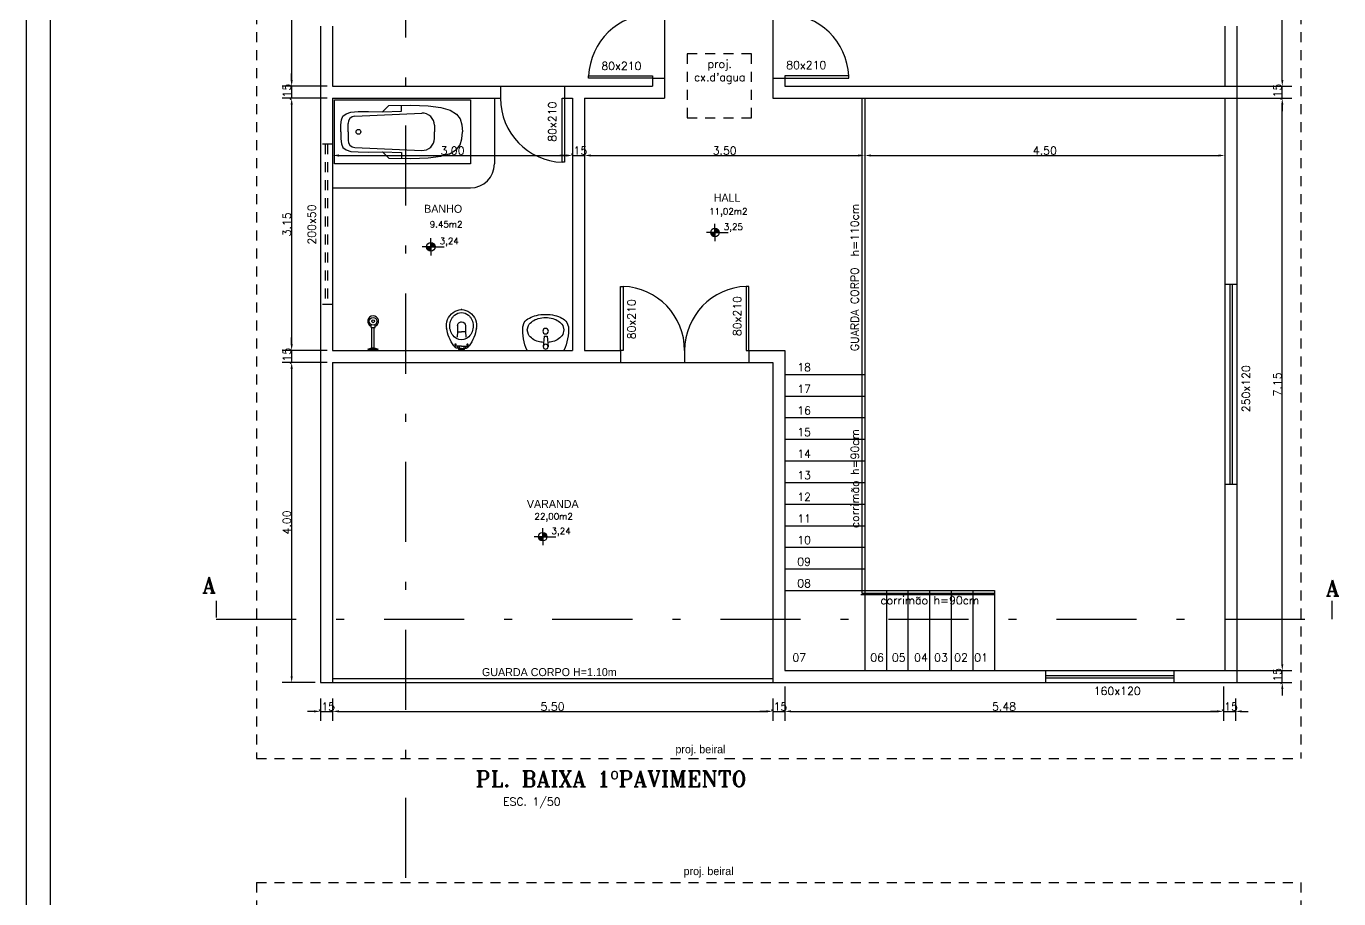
# Model space of a CAD drawing. Extents: x 3.3 to 78.4, y -0.4 to 40.7.
# Drawn here: x 4.59 to 20.99, y 19.29 to 30.19 of the extents above; entities that cross this region are included whole.
import ezdxf
from ezdxf.enums import TextEntityAlignment as Align

# ---------------------------------------------------------------- set-up
doc = ezdxf.new("R2010")
doc.units = 0
doc.header["$MEASUREMENT"] = 0
doc.linetypes.add('DASHDOTX2', pattern=[2, 1, -0.5, 0, -0.5])
doc.linetypes.add('HIDDEN2', pattern=[0.1875, 0.125, -0.0625])
doc.layers.get('DEFPOINTS').update_dxf_attribs({"linetype": 'CONTINUOUS'})
for name, color, linetype in [('1', 1, 'CONTINUOUS'), ('2', 2, 'CONTINUOUS'), ('3', 3, 'CONTINUOUS'), ('ALVENARIA', 7, 'CONTINUOUS'), ('COTAS', 1, 'CONTINUOUS'), ('SANITÁRIOS', 2, 'CONTINUOUS'), ('TEXTOS', 3, 'CONTINUOUS'), ('TXT', 2, 'CONTINUOUS')]:
    doc.layers.add(name, color=color, linetype=linetype)
doc.styles.add('ROMANS', font='romans', dxfattribs={"height": 0.1})
doc.styles.add('T20', font='romans.shx', dxfattribs={"height": 0.1})
doc.dimstyles.get("Standard").update_dxf_attribs({"dimscale": 0, "dimtxt": 0.12, "dimasz": 0.1, "dimexe": 0.1, "dimexo": 0.15, "dimgap": 0.15, "dimtad": 1, "dimzin": 5, "dimdsep": 46, "dimtxsty": 'Standard', "dimcen": 0.1, "dimclrd": 1, "dimclre": 1, "dimclrt": 3, "dimadec": 0, "dimazin": 0, "dimtfac": 1, "dimtmove": 2, "dimatfit": 3, "dimfxl": 1, "dimtolj": 1, "dimtzin": 0, "dimarcsym": 0})

# ---------------------------------------------------------------- blocks, each defined once
blk = doc.blocks.new('*D37')
at = {"layer": 'COTAS', "color": 1, "lineweight": -2, "transparency": 16777216}
for p, q in [((8.326, 33.441), (7.784, 33.441)), ((7.904, 33.361), (7.904, 29.521)), ((8.346, 29.441), (7.784, 29.441))]:
    blk.add_line(p, q, dxfattribs=at)
at = {"layer": 'COTAS', "color": 1, "transparency": 16777216}
for points in [[(7.891, 33.361), (7.918, 33.361), (7.904, 33.441)], [(7.891, 29.521), (7.918, 29.521), (7.904, 29.441)]]:
    blk.add_solid(points, dxfattribs=at)
at = {"layer": 'DEFPOINTS', "color": 0, "transparency": 16777216}
for p in [(8.526, 33.441), (7.904, 29.441), (8.546, 29.441)]:
    blk.add_point(p, dxfattribs=at)
at = {"layer": 'COTAS', "color": 3, "transparency": 16777216, "insert": (7.844, 31.441), "char_height": 0.1, "attachment_point": 5, "rotation": 90, "style": 'ROMANS'}
blk.add_mtext('\\A1;4.00', dxfattribs=at)
blk = doc.blocks.new('*D38')
at = {"layer": 'COTAS', "color": 1, "lineweight": -2, "transparency": 16777216}
for p, q in [((7.904, 29.521), (7.904, 29.601)), ((8.346, 29.441), (7.784, 29.441)), ((7.904, 29.441), (7.904, 29.291)), ((8.346, 29.291), (7.784, 29.291)), ((7.904, 29.211), (7.904, 29.131))]:
    blk.add_line(p, q, dxfattribs=at)
at = {"layer": 'COTAS', "color": 1, "transparency": 16777216}
for points in [[(7.891, 29.521), (7.918, 29.521), (7.904, 29.441)], [(7.891, 29.211), (7.918, 29.211), (7.904, 29.291)]]:
    blk.add_solid(points, dxfattribs=at)
at = {"layer": 'DEFPOINTS', "color": 0, "transparency": 16777216}
for p in [(8.546, 29.441), (7.904, 29.291), (8.546, 29.291)]:
    blk.add_point(p, dxfattribs=at)
at = {"layer": 'COTAS', "color": 3, "transparency": 16777216, "insert": (7.844, 29.366), "char_height": 0.1, "attachment_point": 5, "rotation": 90, "style": 'ROMANS'}
blk.add_mtext('\\A1;.15', dxfattribs=at)
blk = doc.blocks.new('*D39')
at = {"layer": 'COTAS', "color": 1, "lineweight": -2, "transparency": 16777216}
for p, q in [((8.346, 29.291), (7.784, 29.291)), ((7.904, 29.211), (7.904, 26.221)), ((8.346, 26.141), (7.784, 26.141))]:
    blk.add_line(p, q, dxfattribs=at)
at = {"layer": 'COTAS', "color": 1, "transparency": 16777216}
for points in [[(7.891, 29.211), (7.918, 29.211), (7.904, 29.291)], [(7.891, 26.221), (7.918, 26.221), (7.904, 26.141)]]:
    blk.add_solid(points, dxfattribs=at)
at = {"layer": 'DEFPOINTS', "color": 0, "transparency": 16777216}
for p in [(8.546, 29.291), (7.904, 26.141), (8.546, 26.141)]:
    blk.add_point(p, dxfattribs=at)
at = {"layer": 'COTAS', "color": 3, "transparency": 16777216, "insert": (7.844, 27.716), "char_height": 0.1, "attachment_point": 5, "rotation": 90, "style": 'ROMANS'}
blk.add_mtext('\\A1;3.15', dxfattribs=at)
blk = doc.blocks.new('*D40')
at = {"layer": 'COTAS', "color": 1, "lineweight": -2, "transparency": 16777216}
for p, q in [((7.904, 26.221), (7.904, 26.301)), ((8.346, 26.141), (7.784, 26.141)), ((7.904, 26.141), (7.904, 25.991)), ((8.346, 25.991), (7.784, 25.991)), ((7.904, 25.911), (7.904, 25.831))]:
    blk.add_line(p, q, dxfattribs=at)
at = {"layer": 'COTAS', "color": 1, "transparency": 16777216}
for points in [[(7.891, 26.221), (7.918, 26.221), (7.904, 26.141)], [(7.891, 25.911), (7.918, 25.911), (7.904, 25.991)]]:
    blk.add_solid(points, dxfattribs=at)
at = {"layer": 'DEFPOINTS', "color": 0, "transparency": 16777216}
for p in [(8.546, 26.141), (7.904, 25.991), (8.546, 25.991)]:
    blk.add_point(p, dxfattribs=at)
at = {"layer": 'COTAS', "color": 3, "transparency": 16777216, "insert": (7.844, 26.066), "char_height": 0.1, "attachment_point": 5, "rotation": 90, "style": 'ROMANS'}
blk.add_mtext('\\A1;.15', dxfattribs=at)
blk = doc.blocks.new('*D41')
at = {"layer": 'COTAS', "color": 1, "lineweight": -2, "transparency": 16777216}
for p, q in [((8.346, 25.991), (7.784, 25.991)), ((7.904, 25.911), (7.904, 22.071)), ((8.196, 21.991), (7.784, 21.991))]:
    blk.add_line(p, q, dxfattribs=at)
at = {"layer": 'COTAS', "color": 1, "transparency": 16777216}
for points in [[(7.891, 25.911), (7.918, 25.911), (7.904, 25.991)], [(7.891, 22.071), (7.918, 22.071), (7.904, 21.991)]]:
    blk.add_solid(points, dxfattribs=at)
at = {"layer": 'DEFPOINTS', "color": 0, "transparency": 16777216}
for p in [(8.546, 25.991), (7.904, 21.991), (8.396, 21.991)]:
    blk.add_point(p, dxfattribs=at)
at = {"layer": 'COTAS', "color": 3, "transparency": 16777216, "insert": (7.844, 23.991), "char_height": 0.1, "attachment_point": 5, "rotation": 90, "style": 'ROMANS'}
blk.add_mtext('\\A1;4.00', dxfattribs=at)
blk = doc.blocks.new('*D42')
at = {"layer": 'COTAS', "color": 1, "lineweight": -2, "transparency": 16777216}
for p, q in [((20.28, 22.221), (20.28, 22.301)), ((19.544, 22.141), (20.4, 22.141)), ((20.28, 21.991), (20.28, 22.141)), ((19.694, 21.991), (20.4, 21.991)), ((20.28, 21.911), (20.28, 21.831))]:
    blk.add_line(p, q, dxfattribs=at)
at = {"layer": 'COTAS', "color": 1, "transparency": 16777216}
for points in [[(20.267, 22.221), (20.294, 22.221), (20.28, 22.141)], [(20.267, 21.911), (20.294, 21.911), (20.28, 21.991)]]:
    blk.add_solid(points, dxfattribs=at)
at = {"layer": 'DEFPOINTS', "color": 0, "transparency": 16777216}
for p in [(19.344, 22.141), (20.28, 22.141), (19.494, 21.991)]:
    blk.add_point(p, dxfattribs=at)
at = {"layer": 'COTAS', "color": 3, "transparency": 16777216, "insert": (20.22, 22.066), "char_height": 0.1, "attachment_point": 5, "rotation": 90, "style": 'ROMANS'}
blk.add_mtext('\\A1;.15', dxfattribs=at)
blk = doc.blocks.new('*D43')
at = {"layer": 'COTAS', "color": 1, "lineweight": -2, "transparency": 16777216}
for p, q in [((19.544, 29.291), (20.4, 29.291)), ((20.28, 22.221), (20.28, 29.211)), ((19.544, 22.141), (20.4, 22.141))]:
    blk.add_line(p, q, dxfattribs=at)
at = {"layer": 'COTAS', "color": 1, "transparency": 16777216}
for points in [[(20.267, 29.211), (20.294, 29.211), (20.28, 29.291)], [(20.267, 22.221), (20.294, 22.221), (20.28, 22.141)]]:
    blk.add_solid(points, dxfattribs=at)
at = {"layer": 'DEFPOINTS', "color": 0, "transparency": 16777216}
for p in [(19.344, 29.291), (20.28, 29.291), (19.344, 22.141)]:
    blk.add_point(p, dxfattribs=at)
at = {"layer": 'COTAS', "color": 3, "transparency": 16777216, "insert": (20.22, 25.716), "char_height": 0.1, "attachment_point": 5, "rotation": 90, "style": 'ROMANS'}
blk.add_mtext('\\A1;7.15', dxfattribs=at)
blk = doc.blocks.new('*D44')
at = {"layer": 'COTAS', "color": 1, "lineweight": -2, "transparency": 16777216}
for p, q in [((20.28, 29.521), (20.28, 29.601)), ((19.544, 29.441), (20.4, 29.441)), ((20.28, 29.291), (20.28, 29.441)), ((19.544, 29.291), (20.4, 29.291)), ((20.28, 29.211), (20.28, 29.131))]:
    blk.add_line(p, q, dxfattribs=at)
at = {"layer": 'COTAS', "color": 1, "transparency": 16777216}
for points in [[(20.267, 29.521), (20.294, 29.521), (20.28, 29.441)], [(20.267, 29.211), (20.294, 29.211), (20.28, 29.291)]]:
    blk.add_solid(points, dxfattribs=at)
at = {"layer": 'DEFPOINTS', "color": 0, "transparency": 16777216}
for p in [(19.344, 29.441), (20.28, 29.441), (19.344, 29.291)]:
    blk.add_point(p, dxfattribs=at)
at = {"layer": 'COTAS', "color": 3, "transparency": 16777216, "insert": (20.22, 29.366), "char_height": 0.1, "attachment_point": 5, "rotation": 90, "style": 'ROMANS'}
blk.add_mtext('\\A1;.15', dxfattribs=at)
blk = doc.blocks.new('*D45')
at = {"layer": 'COTAS', "color": 1, "lineweight": -2, "transparency": 16777216}
for p, q in [((19.544, 33.441), (20.4, 33.441)), ((20.28, 29.521), (20.28, 33.361)), ((19.544, 29.441), (20.4, 29.441))]:
    blk.add_line(p, q, dxfattribs=at)
at = {"layer": 'COTAS', "color": 1, "transparency": 16777216}
for points in [[(20.267, 33.361), (20.294, 33.361), (20.28, 33.441)], [(20.267, 29.521), (20.294, 29.521), (20.28, 29.441)]]:
    blk.add_solid(points, dxfattribs=at)
at = {"layer": 'DEFPOINTS', "color": 0, "transparency": 16777216}
for p in [(19.344, 33.441), (20.28, 33.441), (19.344, 29.441)]:
    blk.add_point(p, dxfattribs=at)
at = {"layer": 'COTAS', "color": 3, "transparency": 16777216, "insert": (20.22, 31.441), "char_height": 0.1, "attachment_point": 5, "rotation": 90, "style": 'ROMANS'}
blk.add_mtext('\\A1;4.00', dxfattribs=at)
blk = doc.blocks.new('*D54')
at = {"layer": 'COTAS', "color": 1, "lineweight": -2, "transparency": 16777216}
for p, q in [((8.414, 29.091), (8.414, 28.457)), ((11.414, 29.091), (11.414, 28.457)), ((8.494, 28.577), (11.334, 28.577))]:
    blk.add_line(p, q, dxfattribs=at)
at = {"layer": 'COTAS', "color": 1, "transparency": 16777216}
for points in [[(8.494, 28.59), (8.494, 28.563), (8.414, 28.577)], [(11.334, 28.59), (11.334, 28.563), (11.414, 28.577)]]:
    blk.add_solid(points, dxfattribs=at)
at = {"layer": 'DEFPOINTS', "color": 0, "transparency": 16777216}
for p in [(8.414, 29.291), (11.414, 29.291), (11.414, 28.577)]:
    blk.add_point(p, dxfattribs=at)
at = {"layer": 'COTAS', "color": 3, "transparency": 16777216, "insert": (9.914, 28.637), "char_height": 0.1, "attachment_point": 5, "style": 'ROMANS'}
blk.add_mtext('\\A1;3.00', dxfattribs=at)
blk = doc.blocks.new('*D55')
at = {"layer": 'COTAS', "color": 1, "lineweight": -2, "transparency": 16777216}
for p, q in [((11.414, 29.091), (11.414, 28.457)), ((11.564, 29.091), (11.564, 28.457)), ((11.334, 28.577), (11.254, 28.577)), ((11.414, 28.577), (11.564, 28.577)), ((11.644, 28.577), (11.724, 28.577))]:
    blk.add_line(p, q, dxfattribs=at)
at = {"layer": 'COTAS', "color": 1, "transparency": 16777216}
for points in [[(11.334, 28.59), (11.334, 28.563), (11.414, 28.577)], [(11.644, 28.59), (11.644, 28.563), (11.564, 28.577)]]:
    blk.add_solid(points, dxfattribs=at)
at = {"layer": 'DEFPOINTS', "color": 0, "transparency": 16777216}
for p in [(11.414, 29.291), (11.564, 29.291), (11.564, 28.577)]:
    blk.add_point(p, dxfattribs=at)
at = {"layer": 'COTAS', "color": 3, "transparency": 16777216, "insert": (11.489, 28.637), "char_height": 0.1, "attachment_point": 5, "style": 'ROMANS'}
blk.add_mtext('\\A1;.15', dxfattribs=at)
blk = doc.blocks.new('*D56')
at = {"layer": 'COTAS', "color": 1, "lineweight": -2, "transparency": 16777216}
for p, q in [((11.564, 29.091), (11.564, 28.457)), ((15.064, 29.091), (15.064, 28.457)), ((11.644, 28.577), (14.984, 28.577))]:
    blk.add_line(p, q, dxfattribs=at)
at = {"layer": 'COTAS', "color": 1, "transparency": 16777216}
for points in [[(11.644, 28.59), (11.644, 28.563), (11.564, 28.577)], [(14.984, 28.59), (14.984, 28.563), (15.064, 28.577)]]:
    blk.add_solid(points, dxfattribs=at)
at = {"layer": 'DEFPOINTS', "color": 0, "transparency": 16777216}
for p in [(11.564, 29.291), (15.064, 29.291), (15.064, 28.577)]:
    blk.add_point(p, dxfattribs=at)
at = {"layer": 'COTAS', "color": 3, "transparency": 16777216, "insert": (13.314, 28.637), "char_height": 0.1, "attachment_point": 5, "style": 'ROMANS'}
blk.add_mtext('\\A1;3.50', dxfattribs=at)
blk = doc.blocks.new('*D57')
at = {"layer": 'COTAS', "color": 1, "lineweight": -2, "transparency": 16777216}
for p, q in [((15.064, 29.091), (15.064, 28.457)), ((19.564, 29.091), (19.564, 28.457)), ((15.144, 28.577), (19.484, 28.577))]:
    blk.add_line(p, q, dxfattribs=at)
at = {"layer": 'COTAS', "color": 1, "transparency": 16777216}
for points in [[(15.144, 28.59), (15.144, 28.563), (15.064, 28.577)], [(19.484, 28.59), (19.484, 28.563), (19.564, 28.577)]]:
    blk.add_solid(points, dxfattribs=at)
at = {"layer": 'DEFPOINTS', "color": 0, "transparency": 16777216}
for p in [(15.064, 29.291), (19.564, 29.291), (19.564, 28.577)]:
    blk.add_point(p, dxfattribs=at)
at = {"layer": 'COTAS', "color": 3, "transparency": 16777216, "insert": (17.314, 28.637), "char_height": 0.1, "attachment_point": 5, "style": 'ROMANS'}
blk.add_mtext('\\A1;4.50', dxfattribs=at)
blk = doc.blocks.new('*D87')
at = {"layer": 'COTAS', "color": 1, "lineweight": -2, "transparency": 16777216}
for p, q in [((8.264, 21.791), (8.264, 21.511)), ((8.414, 21.791), (8.414, 21.511)), ((8.184, 21.631), (8.104, 21.631)), ((8.264, 21.631), (8.414, 21.631)), ((8.494, 21.631), (8.574, 21.631))]:
    blk.add_line(p, q, dxfattribs=at)
at = {"layer": 'COTAS', "color": 1, "transparency": 16777216}
for points in [[(8.184, 21.645), (8.184, 21.618), (8.264, 21.631)], [(8.494, 21.645), (8.494, 21.618), (8.414, 21.631)]]:
    blk.add_solid(points, dxfattribs=at)
at = {"layer": 'DEFPOINTS', "color": 0, "transparency": 16777216}
for p in [(8.264, 21.991), (8.414, 21.991), (8.414, 21.631)]:
    blk.add_point(p, dxfattribs=at)
at = {"layer": 'COTAS', "color": 3, "transparency": 16777216, "insert": (8.339, 21.691), "char_height": 0.1, "attachment_point": 5, "style": 'ROMANS'}
blk.add_mtext('\\A1;.15', dxfattribs=at)
blk = doc.blocks.new('*D88')
at = {"layer": 'COTAS', "color": 1, "lineweight": -2, "transparency": 16777216}
for p, q in [((8.414, 21.791), (8.414, 21.511)), ((13.914, 21.791), (13.914, 21.511)), ((8.494, 21.631), (13.834, 21.631))]:
    blk.add_line(p, q, dxfattribs=at)
at = {"layer": 'COTAS', "color": 1, "transparency": 16777216}
for points in [[(8.494, 21.645), (8.494, 21.618), (8.414, 21.631)], [(13.834, 21.645), (13.834, 21.618), (13.914, 21.631)]]:
    blk.add_solid(points, dxfattribs=at)
at = {"layer": 'DEFPOINTS', "color": 0, "transparency": 16777216}
for p in [(8.414, 21.991), (13.914, 21.991), (13.914, 21.631)]:
    blk.add_point(p, dxfattribs=at)
at = {"layer": 'COTAS', "color": 3, "transparency": 16777216, "insert": (11.164, 21.691), "char_height": 0.1, "attachment_point": 5, "style": 'ROMANS'}
blk.add_mtext('\\A1;5.50', dxfattribs=at)
blk = doc.blocks.new('*D89')
at = {"layer": 'COTAS', "color": 1, "lineweight": -2, "transparency": 16777216}
for p, q in [((14.064, 21.941), (14.064, 21.511)), ((13.914, 21.791), (13.914, 21.511)), ((13.834, 21.631), (13.754, 21.631)), ((13.914, 21.631), (14.064, 21.631)), ((14.144, 21.631), (14.224, 21.631))]:
    blk.add_line(p, q, dxfattribs=at)
at = {"layer": 'COTAS', "color": 1, "transparency": 16777216}
for points in [[(13.834, 21.645), (13.834, 21.618), (13.914, 21.631)], [(14.144, 21.645), (14.144, 21.618), (14.064, 21.631)]]:
    blk.add_solid(points, dxfattribs=at)
at = {"layer": 'DEFPOINTS', "color": 0, "transparency": 16777216}
for p in [(14.064, 22.141), (13.914, 21.991), (14.064, 21.631)]:
    blk.add_point(p, dxfattribs=at)
at = {"layer": 'COTAS', "color": 3, "transparency": 16777216, "insert": (13.989, 21.691), "char_height": 0.1, "attachment_point": 5, "style": 'ROMANS'}
blk.add_mtext('\\A1;.15', dxfattribs=at)
blk = doc.blocks.new('*D90')
at = {"layer": 'COTAS', "color": 1, "lineweight": -2, "transparency": 16777216}
for p, q in [((14.064, 21.941), (14.064, 21.511)), ((19.544, 21.941), (19.544, 21.511)), ((14.144, 21.631), (19.464, 21.631))]:
    blk.add_line(p, q, dxfattribs=at)
at = {"layer": 'COTAS', "color": 1, "transparency": 16777216}
for points in [[(14.144, 21.645), (14.144, 21.618), (14.064, 21.631)], [(19.464, 21.645), (19.464, 21.618), (19.544, 21.631)]]:
    blk.add_solid(points, dxfattribs=at)
at = {"layer": 'DEFPOINTS', "color": 0, "transparency": 16777216}
for p in [(14.064, 22.141), (19.544, 22.141), (19.544, 21.631)]:
    blk.add_point(p, dxfattribs=at)
at = {"layer": 'COTAS', "color": 3, "transparency": 16777216, "insert": (16.804, 21.691), "char_height": 0.1, "attachment_point": 5, "style": 'ROMANS'}
blk.add_mtext('\\A1;5.48', dxfattribs=at)
blk = doc.blocks.new('*D91')
at = {"layer": 'COTAS', "color": 1, "lineweight": -2, "transparency": 16777216}
for p, q in [((19.544, 21.941), (19.544, 21.511)), ((19.694, 21.791), (19.694, 21.511)), ((19.464, 21.631), (19.384, 21.631)), ((19.544, 21.631), (19.694, 21.631)), ((19.774, 21.631), (19.854, 21.631))]:
    blk.add_line(p, q, dxfattribs=at)
at = {"layer": 'COTAS', "color": 1, "transparency": 16777216}
for points in [[(19.464, 21.645), (19.464, 21.618), (19.544, 21.631)], [(19.774, 21.645), (19.774, 21.618), (19.694, 21.631)]]:
    blk.add_solid(points, dxfattribs=at)
at = {"layer": 'DEFPOINTS', "color": 0, "transparency": 16777216}
for p in [(19.544, 22.141), (19.694, 21.991), (19.694, 21.631)]:
    blk.add_point(p, dxfattribs=at)
at = {"layer": 'COTAS', "color": 3, "transparency": 16777216, "insert": (19.619, 21.691), "char_height": 0.1, "attachment_point": 5, "style": 'ROMANS'}
blk.add_mtext('\\A1;.15', dxfattribs=at)
blk = doc.blocks.new('12010224')
at = {"layer": 'SANITÁRIOS'}
for p, q in [((0.255, 0.23), (0.198, 0.214)), ((0.311, 0.214), (0.255, 0.23)), ((0.348, 0.267), (0.294, 0.285)), ((0.178, 0.021), (0.046, 0.031)), ((0.178, -0.019), (0.178, 0.021)), ((0.178, -0.019), (0.046, -0.029)), ((0.198, -0.214), (0.255, -0.23)), ((0.255, -0.23), (0.311, -0.214)), ((0.294, -0.285), (0.348, -0.267))]:
    blk.add_line(p, q, dxfattribs=at)
for centre, radius in [((0.046, 0.001), 0.03), ((0.24, 0), 0.0347)]:
    blk.add_circle(centre, radius, dxfattribs=at)
for centre, radius, start, end in [((0.254, -0.316), 0.602, 86.2102, 114.9799), ((0.29, 0.064), 0.176, 121.4172, 145.8575), ((0.219, 0.064), 0.176, 34.1425, 58.5828), ((0.224, 0.103), 0.206, 28.6904, 52.8787), ((0.11, 0.041), 0.335, 12.7722, 28.6904), ((0.437, 0), 0.338, 164.3104, 175.4853), ((0.347, 0.025), 0.245, 145.8575, 164.3104), ((0.162, 0.025), 0.245, 15.6896, 34.1425), ((0.073, 0), 0.338, 360, 15.6896), ((-0.069, 0), 0.519, 360, 12.7722), ((0.437, 0), 0.338, 184.2881, 195.6896), ((0.347, -0.025), 0.245, 195.6896, 214.1425), ((0.29, -0.064), 0.176, 214.1425, 238.5828), ((0.219, -0.064), 0.176, 301.4172, 325.8575), ((0.162, -0.025), 0.245, 325.8575, 344.3104), ((0.073, 0), 0.338, 344.3104, 360), ((0.11, -0.041), 0.335, 331.3096, 347.2278), ((-0.069, 0), 0.519, 347.2278, 360), ((0.254, 0.316), 0.602, 245.0201, 273.7898), ((0.224, -0.103), 0.206, 307.1213, 331.3096)]:
    blk.add_arc(centre, radius, start, end, dxfattribs=at)
blk = doc.blocks.new('12010111')
at = {"layer": 'SANITÁRIOS'}
for p, q in [((0, 0), (0, 0.028)), ((0, 0), (0, -0.028)), ((0.046, 0.031), (0.013, 0.031)), ((0.014, 0), (0.014, 0.028)), ((0.014, 0), (0.014, -0.028)), ((0.019, 0.031), (0.019, 0.062)), ((0.046, 0.05), (0.019, 0.05)), ((0.046, 0), (0.046, 0.089)), ((0.046, 0), (0.046, -0.089)), ((0.076, 0.075), (0.052, 0.075)), ((0.064, 0.063), (0.064, 0.087)), ((0.161, 0.056), (0.159, 0.059)), ((0.223, 0.049), (0.161, 0.056)), ((0.223, 0.049), (0.223, 0)), ((0.301, 0.049), (0.223, 0.049)), ((0.223, -0.049), (0.223, 0)), ((0.046, -0.031), (0.013, -0.031)), ((0.019, -0.031), (0.019, -0.062)), ((0.046, -0.05), (0.019, -0.05)), ((0.076, -0.075), (0.052, -0.075)), ((0.064, -0.063), (0.064, -0.087)), ((0.161, -0.056), (0.159, -0.059)), ((0.223, -0.049), (0.161, -0.056)), ((0.301, -0.049), (0.223, -0.049))]:
    blk.add_line(p, q, dxfattribs=at)
for centre in [(0.064, 0.075), (0.064, -0.075)]:
    blk.add_circle(centre, 0.00682, dxfattribs=at)
for centre, radius, start, end in [((0.336, -0.294), 0.484, 97.6805, 126.3456), ((0.3, -0.02), 0.208, 36.8888, 100.1214), ((0.007, 0.028), 0.00697, 0.8534, 179.1466), ((0.028, 0.062), 0.00909, 126.1604, 180), ((0.304, -0.315), 0.477, 122.7818, 126.1604), ((0.055, 0.089), 0.00909, 126.3456, 180), ((0.234, 0), 0.112, 147.3201, 212.6799), ((0.297, -0.04), 0.187, 54.2515, 147.3201), ((0.301, 0), 0.0486, 0, 90), ((0.301, 0), 0.0486, 270, 0), ((0.313, -0.018), 0.159, 41.3299, 54.2515), ((0.333, 0), 0.132, 318.6701, 41.3299), ((0.327, 0), 0.174, 323.1112, 36.8888), ((0.007, -0.028), 0.00697, 180.8534, 359.1466), ((0.028, -0.062), 0.00909, 180, 233.8396), ((0.304, 0.315), 0.477, 233.8396, 237.2182), ((0.055, -0.089), 0.00909, 180, 233.6544), ((0.336, 0.294), 0.484, 233.6544, 262.3195), ((0.297, 0.04), 0.187, 212.6799, 305.7485), ((0.3, 0.02), 0.208, 259.8786, 323.1112), ((0.313, 0.018), 0.159, 305.7485, 318.6701)]:
    blk.add_arc(centre, radius, start, end, dxfattribs=at)
for p in [(0, 0), (0.501, 0)]:
    blk.add_point(p, dxfattribs=at)
blk = doc.blocks.new('12010321')
at = {"layer": 'SANITÁRIOS'}
for p, q in [((0, 0.065), (0.02, 0.015)), ((0, 0.065), (0, -0.065)), ((0.005, 0.052), (0.005, -0.052)), ((0.02, 0.015), (0.02, -0.015)), ((0.02, 0.015), (0.273, 0.015)), ((0.273, 0.025), (0.31, 0.025)), ((0.273, 0.025), (0.273, -0.025)), ((0.02, -0.015), (0, -0.065)), ((0.02, -0.015), (0.273, -0.015)), ((0.273, -0.025), (0.31, -0.025))]:
    blk.add_line(p, q, dxfattribs=at)
for radius in [0.0474, 0.0174]:
    blk.add_circle((0.35, 0), radius, dxfattribs=at)
blk.add_arc((0.35, 0), 0.0674, 201.78, 158.22, dxfattribs=at)
blk = doc.blocks.new('banheira')
at = {"layer": '1', "color": 2, "linetype": 'ByBlock'}
for p, q in [((0, 0), (0, 1.7)), ((0, 1.7), (0.8, 1.7)), ((0.8, 1.7), (0.8, 0)), ((0.8, 0), (0, 0))]:
    blk.add_line(p, q, dxfattribs=at)
at = {"layer": '1'}
for p, q in [((0.4, 1.53), (0.296, 1.53)), ((0.4, 1.53), (0.504, 1.53)), ((0.206, 1.444), (0.167, 0.607)), ((0.594, 1.444), (0.633, 0.607)), ((0.15, 1.1), (0.14, 0.86)), ((0.65, 1.1), (0.66, 0.86)), ((0.14, 0.86), (0.067, 0.861)), ((0.66, 0.86), (0.733, 0.861)), ((0.317, 0.45), (0.4, 0.45)), ((0.483, 0.45), (0.4, 0.45))]:
    blk.add_line(p, q, dxfattribs=at)
for points in [[(0.4, 1.62), (0.314, 1.619), (0.25, 1.612), (0.204, 1.593), (0.174, 1.555), (0.156, 1.493), (0.148, 1.401), (0.147, 1.272), (0.15, 1.1)], [(0.4, 1.62), (0.486, 1.619), (0.55, 1.612), (0.596, 1.593), (0.626, 1.555), (0.644, 1.493), (0.652, 1.401), (0.653, 1.272), (0.65, 1.1)], [(0.07, 1.02), (0.065, 0.745), (0.074, 0.53), (0.095, 0.369), (0.13, 0.252), (0.178, 0.175), (0.239, 0.128), (0.313, 0.106), (0.4, 0.1)], [(0.15, 1.1), (0.07, 1.02)], [(0.73, 1.02), (0.735, 0.745), (0.726, 0.53), (0.705, 0.369), (0.67, 0.252), (0.622, 0.175), (0.561, 0.128), (0.487, 0.106), (0.4, 0.1)], [(0.65, 1.1), (0.73, 1.02)]]:
    blk.add_lwpolyline(points, dxfattribs=at)
blk.add_circle((0.4, 1.4), 0.03, dxfattribs=at)
for centre, radius, start, end in [((0.296, 1.44), 0.09, 90, 177.3493), ((0.504, 1.44), 0.09, 2.6507, 90), ((0.317, 0.6), 0.15, 177.3493, 270), ((0.483, 0.6), 0.15, 270, 2.6507)]:
    blk.add_arc(centre, radius, start, end, dxfattribs=at)

msp = doc.modelspace()

# ---------------------------------------------------------------- hatches: boundary and pattern name
at = {"layer": 'COTAS'}
h = msp.add_hatch(color=256, dxfattribs=at)
h.paths.add_polyline_path([(13.1928, 27.6149), (13.2467, 27.6149, 0.4142136), (13.1928, 27.6688)])
h.paths.add_polyline_path([(13.139, 27.6149, 0.4142136), (13.1928, 27.5611), (13.1928, 27.6149)])
h = msp.add_hatch(color=256, dxfattribs=at)
h.paths.add_polyline_path([(9.6434, 27.4362), (9.6973, 27.4362, 0.4142136), (9.6434, 27.49)])
h.paths.add_polyline_path([(9.5896, 27.4362, 0.4142136), (9.6434, 27.3823), (9.6434, 27.4362)])
h = msp.add_hatch(color=256, dxfattribs=at)
h.paths.add_polyline_path([(11.0402, 23.8137), (11.0941, 23.8137, 0.4142136), (11.0402, 23.8676)])
h.paths.add_polyline_path([(10.9864, 23.8137, 0.4142136), (11.0402, 23.7599), (11.0402, 23.8137)])

# ---------------------------------------------------------------- linework, layer by layer
at = {"layer": '1', "linetype": 'HIDDEN2'}
for p, q in [((7.4638, 38.8914), (7.4638, 21.0414)), ((20.5138, 38.8914), (20.5138, 21.0414)), ((7.4638, 21.0414), (20.5138, 21.0414)), ((7.4638, 19.4944), (20.5138, 19.4944)), ((7.4638, 19.4944), (7.4638, 1.6444)), ((20.5138, 19.4944), (20.5138, 1.6444))]:
    msp.add_line(p, q, dxfattribs=at)
at = {"layer": '1'}
for p, q in [((12.5638, 30.3414), (12.5638, 29.5414)), ((13.9138, 30.3414), (13.9138, 29.5414)), ((10.5138, 29.4414), (11.3138, 29.4414)), ((19.5638, 26.9664), (19.5638, 24.4664)), ((19.7138, 26.9664), (19.7138, 24.4664)), ((12.8138, 26.1414), (12.8138, 25.9914)), ((12.0138, 25.9914), (13.6138, 25.9914)), ((15.0288, 25.8414), (15.0288, 23.1064)), ((15.0288, 23.1064), (16.6838, 23.1064)), ((17.3238, 22.1414), (18.9238, 22.1414)), ((17.3238, 21.9914), (18.9238, 21.9914))]:
    msp.add_line(p, q, dxfattribs=at)
for centre, start, end in [((12.4138, 29.5414), 90, 177.85241), ((14.0638, 29.5414), 2.14759, 90), ((11.3138, 29.2914), 180, 267.85241), ((12.0138, 26.1414), 360, 87.85241), ((13.6138, 26.1414), 92.14759, 180)]:
    msp.add_arc(centre, 0.8, start, end, dxfattribs=at)
at = {"layer": '2'}
for p, q in [((15.0288, 29.2914), (15.0288, 25.8414)), ((15.0638, 29.2914), (15.0638, 25.8414)), ((14.0638, 25.8414), (15.0638, 25.8414)), ((15.0638, 25.8414), (15.0638, 22.1414)), ((14.0638, 25.5714), (15.0638, 25.5714)), ((14.0638, 25.3014), (15.0638, 25.3014)), ((14.0638, 25.0314), (15.0638, 25.0314)), ((14.0638, 24.7614), (15.0638, 24.7614)), ((14.0638, 24.4914), (15.0638, 24.4914)), ((14.0638, 24.2214), (15.0638, 24.2214)), ((14.0638, 23.9514), (15.0638, 23.9514)), ((14.0638, 23.6814), (15.0638, 23.6814)), ((14.0638, 23.4114), (15.0638, 23.4114)), ((14.0638, 23.1414), (16.6838, 23.1414)), ((15.3338, 23.1414), (15.3338, 22.1414)), ((15.6038, 23.1414), (15.6038, 22.1414)), ((15.8738, 23.1414), (15.8738, 22.1414)), ((16.1438, 23.1414), (16.1438, 22.1414)), ((16.4138, 23.1414), (16.4138, 22.1414)), ((16.6838, 23.1414), (16.6838, 22.1414)), ((15.0138, 23.0914), (16.6838, 23.0914)), ((8.4138, 22.0414), (13.9138, 22.0414)), ((8.4138, 21.9914), (13.9138, 21.9914))]:
    msp.add_line(p, q, dxfattribs=at)
at = {"layer": '3', "linetype": 'HIDDEN2'}
for p, q in [((8.4138, 28.7164), (8.2638, 28.7164)), ((8.3238, 28.7164), (8.3238, 26.7164)), ((8.3538, 28.7164), (8.3538, 26.7164)), ((8.4138, 26.7164), (8.2638, 26.7164))]:
    msp.add_line(p, q, dxfattribs=at)
at = {"layer": '3'}
for p, q in [((13.1928, 27.6149), (13.1928, 27.7226)), ((13.1928, 27.6149), (13.0851, 27.6149)), ((13.1928, 27.6149), (13.3572, 27.6149)), ((13.1928, 27.6149), (13.1928, 27.5072)), ((9.6434, 27.4362), (9.5357, 27.4362)), ((9.6434, 27.4362), (9.6434, 27.5439)), ((9.6434, 27.4362), (9.8078, 27.4362)), ((9.6434, 27.4362), (9.6434, 27.3285)), ((11.0402, 23.8137), (10.9325, 23.8137)), ((11.0402, 23.8137), (11.0402, 23.9214)), ((11.0402, 23.8137), (11.0402, 23.7061)), ((11.0402, 23.8137), (11.2046, 23.8137)), ((17.3238, 22.0814), (18.9238, 22.0814)), ((17.3238, 22.0514), (18.9238, 22.0514))]:
    msp.add_line(p, q, dxfattribs=at)
at = {"layer": '3', "linetype": 'Continuous'}
for p, q in [((19.6238, 26.9664), (19.6238, 24.4664)), ((19.6538, 26.9664), (19.6538, 24.4664))]:
    msp.add_line(p, q, dxfattribs=at)
at = {"layer": '3'}
for points in [[(12.4138, 29.5414), (11.6138, 29.5414), (11.6138, 29.5714), (12.4138, 29.5714)], [(14.0638, 29.5414), (14.8638, 29.5414), (14.8638, 29.5714), (14.0638, 29.5714)], [(11.3138, 29.2914), (11.3138, 28.4914), (11.2838, 28.4914), (11.2838, 29.2914)], [(12.0138, 26.1414), (12.0138, 26.9414), (12.0438, 26.9414), (12.0438, 26.1414)], [(13.6138, 26.1414), (13.6138, 26.9414), (13.5838, 26.9414), (13.5838, 26.1414)]]:
    msp.add_lwpolyline(points, close=True, dxfattribs=at)
for centre in [(13.1928, 27.6149), (9.6434, 27.4362), (11.0402, 23.8137)]:
    msp.add_circle(centre, 0.0538, dxfattribs=at)
at = {"layer": 'ALVENARIA'}
for p, q in [((4.8885, 40.3979), (4.8885, -0.051)), ((8.2638, 30.1914), (8.2638, 21.9914)), ((8.4138, 30.1914), (8.4138, 29.4414)), ((19.5638, 30.1914), (19.5638, 29.4414)), ((19.7138, 30.1914), (19.7138, 26.9664)), ((12.4138, 29.5414), (12.5638, 29.5414)), ((12.4138, 29.5414), (12.4138, 29.4414)), ((12.5638, 29.5414), (12.5638, 29.2914)), ((13.9138, 29.5414), (14.0638, 29.5414)), ((13.9138, 29.5414), (13.9138, 29.2914)), ((14.0638, 29.5414), (14.0638, 29.4414)), ((8.4138, 29.4414), (10.5138, 29.4414)), ((10.5138, 29.4414), (10.5138, 29.2914)), ((11.3138, 29.4414), (11.3138, 29.2914)), ((11.3138, 29.4414), (12.4138, 29.4414)), ((14.0638, 29.4414), (19.5638, 29.4414)), ((8.4138, 29.2914), (10.5138, 29.2914)), ((8.4138, 29.2914), (8.4138, 26.1414)), ((11.3138, 29.2914), (11.4138, 29.2914)), ((11.4138, 29.2914), (11.4138, 26.1414)), ((11.5638, 29.2914), (11.5638, 26.1414)), ((11.5638, 29.2914), (12.5638, 29.2914)), ((13.9138, 29.2914), (19.5638, 29.2914)), ((19.5638, 29.2914), (19.5638, 26.9664)), ((8.2638, 28.7164), (8.2638, 26.7164)), ((8.4138, 28.7164), (8.4138, 26.7164)), ((19.7138, 26.9664), (19.5638, 26.9664)), ((8.4138, 26.1414), (11.4138, 26.1414)), ((11.5638, 26.1414), (12.0138, 26.1414)), ((12.0138, 26.1414), (12.0138, 25.9914)), ((13.6138, 26.1414), (14.0638, 26.1414)), ((13.6138, 26.1414), (13.6138, 25.9914)), ((14.0638, 26.1414), (14.0638, 22.1414)), ((8.4138, 25.9914), (8.4138, 21.9914)), ((8.4138, 25.9914), (12.0138, 25.9914)), ((13.6138, 25.9914), (13.9138, 25.9914)), ((13.9138, 25.9914), (13.9138, 21.9914)), ((19.7138, 24.4664), (19.5638, 24.4664)), ((19.5638, 24.4664), (19.5638, 22.1414)), ((19.7138, 24.4664), (19.7138, 21.9914)), ((14.0638, 22.1414), (16.6838, 22.1414)), ((16.6838, 22.1414), (17.3238, 22.1414)), ((17.3238, 22.1414), (17.3238, 21.9914)), ((18.9238, 22.1414), (19.5638, 22.1414)), ((18.9238, 22.1414), (18.9238, 21.9914)), ((8.2638, 21.9914), (8.4138, 21.9914)), ((13.9138, 21.9914), (17.3238, 21.9914)), ((18.9238, 21.9914), (19.7138, 21.9914))]:
    msp.add_line(p, q, dxfattribs=at)
at = {"layer": 'ALVENARIA', "linetype": 'DASHDOTX2'}
for p, q in [((9.3284, 39.4503), (9.3284, 1.1389)), ((6.9605, 23.0117), (6.9605, 22.8043)), ((20.8993, 23.0117), (20.8993, 22.7852)), ((6.9605, 22.7852), (20.8993, 22.7852))]:
    msp.add_line(p, q, dxfattribs=at)
at = {"layer": 'COTAS'}
for p, q in [((4.5885, 40.6979), (4.5885, -0.351)), ((10.4382, 29.2914), (10.4382, 28.4723)), ((8.4138, 28.1723), (10.1382, 28.1723))]:
    msp.add_line(p, q, dxfattribs=at)
at = {"layer": 'COTAS', "linetype": 'HIDDEN2'}
msp.add_lwpolyline([(12.8472, 29.047), (13.6472, 29.047), (13.6472, 29.847), (12.8472, 29.847)], close=True, dxfattribs=at)
at = {"layer": 'COTAS'}
msp.add_arc((10.1382, 28.4723), 0.3, 270, 360, dxfattribs=at)

# ---------------------------------------------------------------- block references
at = {"layer": '1', "rotation": 90}
msp.add_blockref('12010321', (8.9216, 26.1547), dxfattribs=at)
at = {"layer": '1', "xscale": -1, "rotation": 270}
for name, p in [('12010111', (10.026, 26.1493)), ('12010224', (11.0763, 26.1414))]:
    msp.add_blockref(name, p, dxfattribs=at)
at = {"layer": 'COTAS', "rotation": 90}
msp.add_blockref('banheira', (10.1382, 28.4723), dxfattribs=at)

# ---------------------------------------------------------------- texts
at = {"layer": 'ALVENARIA', "color": 3, "insert": (10.2019, 20.8865), "char_height": 0.2, "attachment_point": 1, "style": 'T20'}
msp.add_mtext('{\\Fromant.shx|c1;\\C5;PL. BAIXA\\Fromant.shx|c0; 1ºPAVIMENTO\\Fromant.shx|c1;\\P\\H0.5x;\\C2;     ESC. 1/50}', dxfattribs=at)
at = {"layer": 'COTAS', "color": 3, "char_height": 0.2, "attachment_point": 6, "style": 'T20'}
for insert in [(6.959, 23.2081), (20.9942, 23.1706)]:
    msp.add_mtext('\\Fromant.shx;\\C5;A', dxfattribs=dict(at, insert=insert))
at = {"layer": 'TEXTOS'}
for s, p in [('HALL', (13.1768, 27.9978)), ('BANHO', (9.5591, 27.8604)), ('VARANDA', (10.8427, 24.1727)), ('GUARDA CORPO H=1.10m', (10.2818, 22.0717)), ('proj. beiral', (12.699, 21.108)), ('proj. beiral', (12.8007, 19.5852))]:
    msp.add_text(s, height=0.1, dxfattribs=at).set_placement(p)
at = {"layer": 'TXT', "style": 'ROMANS'}
for s, height, p in [('80x210', 0.1, (12.0235, 29.6949)), ('proj.', 0.1, (13.2523, 29.7062)), ('80x210', 0.1, (14.3335, 29.7062)), ("cx.d'agua", 0.1, (13.2523, 29.5384)), ('11,02m2', 0.08, (13.3601, 27.8664)), ('9.45m2', 0.08, (9.8337, 27.7162)), ('3,25', 0.08, (13.4226, 27.6737)), ('3,24', 0.08, (9.8732, 27.495)), ('18', 0.1, (14.3066, 25.9306)), ('17', 0.1, (14.3066, 25.6606)), ('16', 0.1, (14.3066, 25.3906)), ('15', 0.1, (14.3066, 25.1206)), ('14', 0.1, (14.3066, 24.8506)), ('13', 0.1, (14.3066, 24.5806)), ('12', 0.1, (14.3066, 24.3106)), ('22,00m2', 0.08, (11.178, 24.0555)), ('11', 0.1, (14.3066, 24.0406)), ('3,24', 0.08, (11.27, 23.8726)), ('10', 0.1, (14.3066, 23.7706)), ('09', 0.1, (14.3066, 23.5006)), ('08', 0.1, (14.3066, 23.2306)), ('corrimão h=90cm', 0.1, (15.8765, 23.0215)), ('07', 0.1, (14.2448, 22.3039)), ('06', 0.1, (15.2187, 22.3039)), ('05', 0.1, (15.4893, 22.3039)), ('04', 0.1, (15.7668, 22.3039)), ('03', 0.1, (16.0168, 22.3039)), ('02', 0.1, (16.2668, 22.3039)), ('01', 0.1, (16.5168, 22.3039)), ('160x120', 0.1, (18.2181, 21.8863))]:
    msp.add_text(s, height=height, dxfattribs=at).set_placement(p, align=Align.MIDDLE)
for s, p in [('80x210', (11.1606, 28.999)), ('200x50', (8.1553, 27.7139)), ('GUARDA CORPO  h=110cm', (14.938, 27.0524)), ('80x210', (12.1506, 26.5304)), ('80x210', (13.4707, 26.5704)), ('250x120', (19.8266, 25.6627)), ('corrimão h=90cm', (14.938, 24.5388))]:
    msp.add_text(s, height=0.1, rotation=90, dxfattribs=at).set_placement(p, align=Align.MIDDLE)

# ---------------------------------------------------------------- dimensions: what is measured, and where the dimension line sits
at = {"layer": 'COTAS'}
for base, p1, p2, picture, middle in [((7.9042, 29.4414), (8.5259, 33.4414), (8.5459, 29.4414), '*D37', (7.8442, 31.4414)), ((20.2802, 33.4414), (19.3436, 29.4414), (19.3436, 33.4414), '*D45', (20.2202, 31.4414)), ((7.9042, 29.2914), (8.5459, 29.4414), (8.5459, 29.2914), '*D38', (7.8442, 29.3664)), ((20.2802, 29.4414), (19.3436, 29.2914), (19.3436, 29.4414), '*D44', (20.2202, 29.3664)), ((7.9042, 26.1414), (8.5459, 29.2914), (8.5459, 26.1414), '*D39', (7.8442, 27.7164)), ((20.2802, 29.2914), (19.3436, 22.1414), (19.3436, 29.2914), '*D43', (20.2202, 25.7164)), ((7.9042, 25.9914), (8.5459, 26.1414), (8.5459, 25.9914), '*D40', (7.8442, 26.0664)), ((7.9042, 21.9914), (8.5459, 25.9914), (8.3959, 21.9914), '*D41', (7.8442, 23.9914)), ((20.2802, 22.1414), (19.4936, 21.9914), (19.3436, 22.1414), '*D42', (20.2202, 22.0664))]:
    dim = msp.add_linear_dim(base=base, p1=p1, p2=p2, angle=90, dimstyle='Standard', override={"dimscale": 1, "dimasz": 0.08, "dimexe": 0.12, "dimexo": 0.2, "dimgap": 0.01, "dimtxsty": 'ROMANS', "dimcen": 0.09, "dimtfac": 0.5, "dimtix": 1, "dimtzin": 5}, dxfattribs=at)
    dim.commit()
    dim.dimension.update_dxf_attribs({"geometry": picture, "text_midpoint": middle})
for base, p1, p2, picture, middle in [((11.4138, 28.5766), (8.4138, 29.2914), (11.4138, 29.2914), '*D54', (9.9138, 28.6366)), ((11.5638, 28.5766), (11.4138, 29.2914), (11.5638, 29.2914), '*D55', (11.4888, 28.6366)), ((15.0638, 28.5766), (11.5638, 29.2914), (15.0638, 29.2914), '*D56', (13.3138, 28.6366)), ((19.5638, 28.5766), (15.0638, 29.2914), (19.5638, 29.2914), '*D57', (17.3138, 28.6366)), ((14.0638, 21.6313), (13.9138, 21.9914), (14.0638, 22.1414), '*D89', (13.9888, 21.6913)), ((19.5436, 21.6313), (14.0638, 22.1414), (19.5436, 22.1414), '*D90', (16.8037, 21.6913)), ((19.6936, 21.6313), (19.5436, 22.1414), (19.6936, 21.9914), '*D91', (19.6186, 21.6913)), ((8.4138, 21.6313), (8.2638, 21.9914), (8.4138, 21.9914), '*D87', (8.3388, 21.6913)), ((13.9138, 21.6313), (8.4138, 21.9914), (13.9138, 21.9914), '*D88', (11.1638, 21.6913))]:
    dim = msp.add_linear_dim(base=base, p1=p1, p2=p2, dimstyle='Standard', override={"dimscale": 1, "dimasz": 0.08, "dimexe": 0.12, "dimexo": 0.2, "dimgap": 0.01, "dimtxsty": 'ROMANS', "dimcen": 0.09, "dimtfac": 0.5, "dimtix": 1, "dimtzin": 5}, dxfattribs=at)
    dim.commit()
    dim.dimension.update_dxf_attribs({"geometry": picture, "text_midpoint": middle})

doc.saveas('drawing.dxf')
